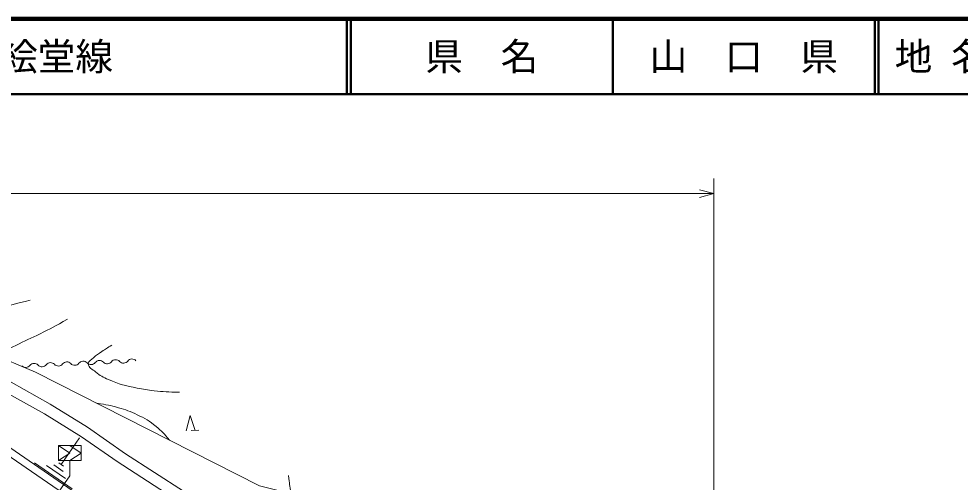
# Model space of a CAD drawing. Units: millimetres, scale not verified. Extents: x 40000 to 680000, y 20000 to 380000.
# Drawn here: x 254236 to 379071, y 318594 to 380000 of the extents above; entities that cross this region are included whole.
import ezdxf
from ezdxf.enums import TextEntityAlignment as Align

# ---------------------------------------------------------------- set-up
doc = ezdxf.new("R2010")
doc.units = ezdxf.units.MM
doc.header["$LTSCALE"] = 1000
doc.linetypes.add('CHAIN', pattern=[18.5, 12, -1.5, 3.5, -1.5])
for name, color, linetype, lineweight in [('M-BMK', 2, 'CHAIN', 13), ('M-TTL', 2, 'Continuous', 140), ('M-TTL-LINE', 7, 'Continuous', 50), ('M-TTL-TXT', 7, 'Continuous', 13)]:
    doc.layers.add(name, color=color, linetype=linetype, lineweight=lineweight)
doc.styles.add('ＭＳ ゴシック', font='')
doc.styles.get('ＭＳ ゴシック').set_extended_font_data('MS Gothic')

msp = doc.modelspace()

# ---------------------------------------------------------------- linework, layer by layer
at = {"layer": 'M-BMK'}
msp.add_arc((208250, 243505), 80000, 52.64003, 95.7317, dxfattribs=at)
at = {"layer": 'M-TTL'}
msp.add_line((680000, 380000), (40000, 380000), dxfattribs=at)
at = {"layer": 'M-TTL-LINE'}
for p, q in [((297750, 380000), (297750, 370000)), ((298250, 380000), (298250, 370000)), ((333000, 380000), (333000, 370000)), ((367750, 380000), (367750, 370000)), ((368250, 380000), (368250, 370000)), ((40000, 370000), (680000, 370000))]:
    msp.add_line(p, q, dxfattribs=at)
at = {"layer": 'M-TTL-TXT'}
for p, q in [((346415, 255975), (346415, 358840)), ((346415, 356840), (344484, 357357)), ((106458, 356840), (346415, 356840)), ((344484, 356322), (346415, 356840)), ((276409, 325407), (276943, 327426)), ((276943, 327426), (277609, 325446)), ((278108, 325463), (277109, 325430)), ((259509, 323443), (262509, 323443)), ((259509, 323443), (259509, 321443)), ((259509, 323443), (261009, 322443)), ((259848, 320944), (262270, 324459)), ((261009, 323443), (262509, 322443)), ((262509, 323443), (262509, 321443)), ((261009, 322443), (259509, 321443)), ((262509, 322443), (261009, 321443)), ((261320, 317708), (256299, 321169)), ((260129, 320010), (258874, 320875)), ((262509, 321443), (259509, 321443)), ((260161, 320728), (259534, 321161)), ((261009, 321443), (261009, 319443)), ((260410, 319075), (257900, 320805)), ((255419, 311397), (261009, 319443))]:
    msp.add_line(p, q, dxfattribs=at)
for points in [[(112579, 323759), (132902, 332618), (155827, 335905), (173331, 337980), (195680, 341770), (216386, 343616), (223621, 342654), (231266, 340924), (236238, 339463), (240890, 337686), (250349, 335731), (256449, 333185), (286132, 318101), (296390, 315566)], [(193265, 334255), (201448, 335036), (210459, 335311), (215986, 334863), (221363, 334217), (226894, 333209), (237620, 330206), (243137, 328159), (253036, 323195), (262720, 316520), (290758, 295160)], [(193351, 333276), (201511, 334037), (210681, 334231), (215886, 333868), (221214, 333228), (226669, 332234), (236879, 329307), (242738, 327241), (252525, 322333), (262133, 315710), (290162, 294357)], [(253219, 331830), (258412, 328930), (263350, 325866), (268396, 322369), (279926, 314939), (294612, 315057)], [(252484, 330522), (257650, 327638), (262526, 324611), (267258, 321328), (279490, 313436), (294702, 313558)]]:
    msp.add_lwpolyline(points, dxfattribs=at)
for centre, start, end in [((262761, 333919), 42.97258, 142.13728), ((264924, 334016), 42.97258, 142.13728), ((267087, 334112), 42.97258, 142.13728), ((268127, 335081), 222.97258, 322.13728), ((269250, 334209), 42.97258, 142.13728), ((255150, 334502), 222.97258, 322.13728), ((256272, 333630), 42.97258, 142.13728), ((257313, 334599), 222.97258, 322.13728), ((258435, 333726), 42.97258, 142.13728), ((259476, 334695), 222.97258, 322.13728), ((260598, 333823), 42.97258, 142.13728), ((261639, 334792), 222.97258, 322.13728), ((263802, 334888), 222.97258, 322.13728), ((265965, 334985), 222.97258, 322.13728)]:
    msp.add_arc(centre, 711, start, end, dxfattribs=at)
for points in [[(251718, 341644), (252941, 342022), (253810, 342237), (255745, 342723)], [(290006, 319481), (290151, 318277), (290151, 318277), (290295, 317072)]]:
    msp.add_open_spline(points, degree=3, dxfattribs=at)
for points, knots in [([(251073, 335429), (252412, 336061), (252746, 336220), (253819, 336726), (255091, 337327), (255816, 337635), (257075, 338262), (258512, 338978), (258976, 339239), (260704, 340193)], [0, 0, 0, 0, 1, 1, 1, 2, 2, 2, 3, 3, 3, 3]), ([(266586, 336762), (265938, 336373), (265754, 336266), (265245, 335913), (264802, 335606), (264528, 335462), (264138, 335091), (263836, 334804), (263450, 334682), (263452, 334275), (263455, 333725), (263997, 333581), (264417, 333208), (264999, 332693), (265414, 332499), (266128, 332191), (267548, 331579), (268406, 331368), (269921, 331058), (270793, 330880), (271289, 330816), (272173, 330710), (273485, 330553), (273951, 330559), (275552, 330516)], [0, 0, 0, 0, 1, 1, 1, 2, 2, 2, 3, 3, 3, 4, 4, 4, 5, 5, 5, 6, 6, 6, 7, 7, 7, 8, 8, 8, 8]), ([(264592, 329047), (265926, 328841), (266347, 328783), (267435, 328465), (268434, 328173), (268996, 327989), (269934, 327538), (270971, 327038), (271547, 326712), (272436, 325980), (273210, 325341), (273483, 325038), (274235, 324147)], [0, 0, 0, 0, 1, 1, 1, 2, 2, 2, 3, 3, 3, 4, 4, 4, 4])]:
    msp.add_open_spline(points, degree=3, knots=knots, dxfattribs=at)

# ---------------------------------------------------------------- texts
at = {"layer": 'M-TTL-TXT', "style": 'ＭＳ ゴシック'}
for s, p in [('一般県道秋吉台絵堂線', (216734, 375000)), ('地 名', (370380, 375000))]:
    msp.add_text(s, height=3666, dxfattribs=at).set_placement(p, align=Align.MIDDLE_LEFT)
for s, p in [('県\u3000名', (315625, 375000)), ('山\u3000口\u3000県', (350375, 375000))]:
    msp.add_text(s, height=3666, dxfattribs=at).set_placement(p, align=Align.MIDDLE_CENTER)

doc.saveas('drawing.dxf')
